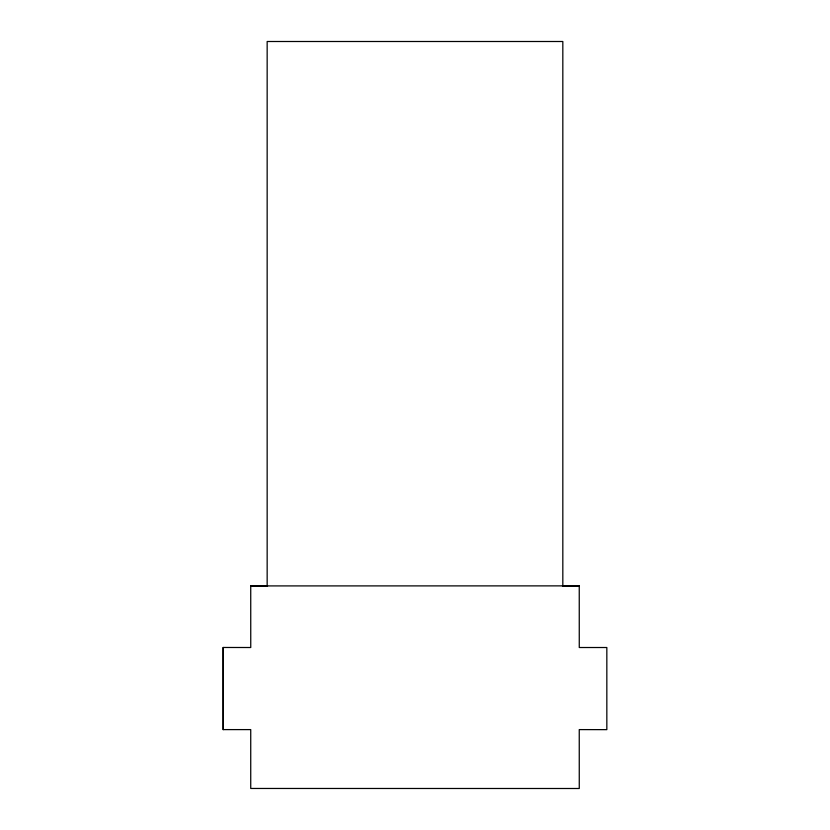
<?xml version="1.0" encoding="UTF-8"?>
<svg xmlns="http://www.w3.org/2000/svg" width="830" height="830" viewBox="0 0 830 830"><rect width="100%" height="100%" fill="white"/><g stroke="black" fill="none" stroke-linecap="round" stroke-linejoin="round"><path stroke-width="1.25" d="M250.753 585.918L579.247 585.876L579.267 647.514L606.834 647.514L606.834 729.643L579.247 729.601L579.267 788.5L250.733 788.459L250.733 729.601L223.166 729.601L223.166 647.473L250.753 647.514L250.733 585.876L267.561 585.918M562.45 585.918L579.267 585.918M223.166 647.473L223.187 729.643M562.823 585.876L562.823 41.5L267.156 41.5L267.156 585.876"/></g></svg>
